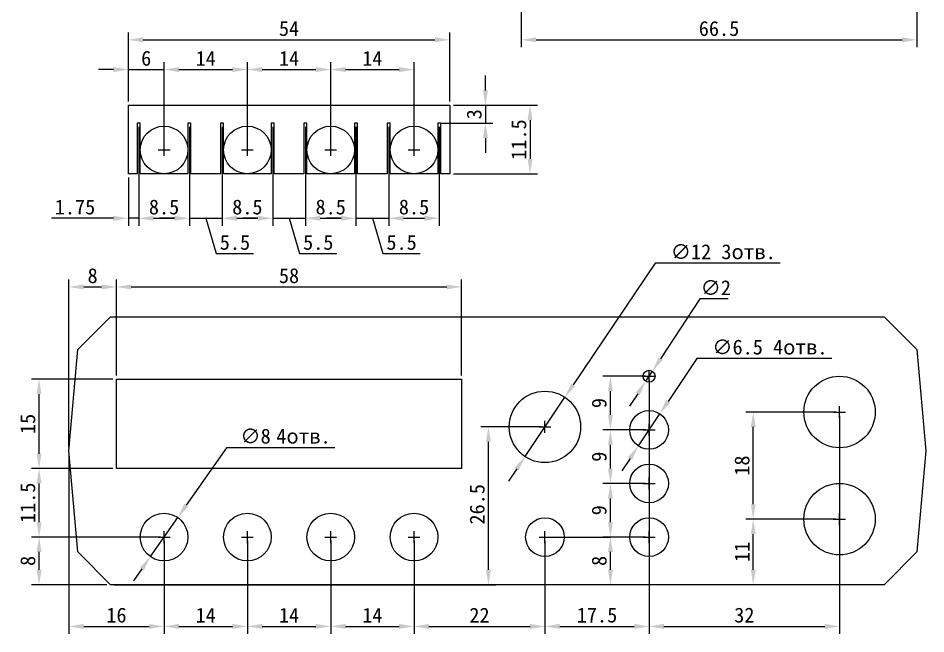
# Model space of a CAD drawing. Extents: x 10 to 186, y 39 to 284.
# Drawn here: x 10.5 to 163, y 38.8 to 142.1 of the extents above; entities that cross this region are included whole.
import ezdxf

# ---------------------------------------------------------------- set-up
doc = ezdxf.new("R2010")
doc.units = 0
doc.header["$LTSCALE"] = 0.2
doc.layers.get('0').update_dxf_attribs({"linetype": 'CONTINUOUS'})
doc.layers.get('DEFPOINTS').update_dxf_attribs({"linetype": 'CONTINUOUS'})
doc.layers.add('DIM', color=1, linetype='CONTINUOUS')
doc.layers.add('Pan2', color=9, linetype='CONTINUOUS')
doc.dimstyles.get("Standard").update_dxf_attribs({"dimscale": 0, "dimtxt": 2.5, "dimasz": 2.5, "dimexe": 1.25, "dimexo": 0.625, "dimtad": 1, "dimtih": 1, "dimdec": 1, "dimdsep": 46, "dimtxsty": 'Standard', "dimcen": 1, "dimadec": 0, "dimazin": 0, "dimtfac": 1, "dimtdec": 0, "dimtmove": 0, "dimatfit": 3, "dimfxl": 0, "dimtolj": 1, "dimtzin": 0, "dimarcsym": 0})

# ---------------------------------------------------------------- blocks, each defined once
blk = doc.blocks.new('*D2')
at = {"layer": 'DEFPOINTS', "color": 0}
for p in [(19, 69.5), (35, 55), (35, 40)]:
    blk.add_point(p, dxfattribs=at)
at = {"layer": 'DIM', "color": 0, "lineweight": -2}
for p, q in [((19, 68.88), (19, 38.75)), ((35, 54.38), (35, 38.75)), ((21.5, 40), (32.5, 40))]:
    blk.add_line(p, q, dxfattribs=at)
at = {"layer": 'DIM', "color": 0}
for points in [[(21.5, 40.42), (21.5, 39.58), (19, 40)], [(32.5, 40.42), (32.5, 39.58), (35, 40)]]:
    blk.add_solid(points, dxfattribs=at)
at = {"layer": 'DIM', "color": 0, "insert": (27, 41.88), "char_height": 2.5, "attachment_point": 5}
blk.add_mtext('\\A1;16', dxfattribs=at)
blk = doc.blocks.new('*D3')
at = {"layer": 'DEFPOINTS', "color": 0}
for p in [(35, 55), (49, 55), (49, 40)]:
    blk.add_point(p, dxfattribs=at)
at = {"layer": 'DIM', "color": 0, "lineweight": -2}
for p, q in [((35, 54.38), (35, 38.75)), ((49, 54.38), (49, 38.75)), ((37.5, 40), (46.5, 40))]:
    blk.add_line(p, q, dxfattribs=at)
at = {"layer": 'DIM', "color": 0}
for points in [[(37.5, 40.42), (37.5, 39.58), (35, 40)], [(46.5, 40.42), (46.5, 39.58), (49, 40)]]:
    blk.add_solid(points, dxfattribs=at)
at = {"layer": 'DIM', "color": 0, "insert": (42, 41.88), "char_height": 2.5, "attachment_point": 5}
blk.add_mtext('\\A1;14', dxfattribs=at)
blk = doc.blocks.new('*D4')
at = {"layer": 'DEFPOINTS', "color": 0}
for p in [(49, 55), (63, 55), (63, 40)]:
    blk.add_point(p, dxfattribs=at)
at = {"layer": 'DIM', "color": 0, "lineweight": -2}
for p, q in [((49, 54.38), (49, 38.75)), ((63, 54.38), (63, 38.75)), ((51.5, 40), (60.5, 40))]:
    blk.add_line(p, q, dxfattribs=at)
at = {"layer": 'DIM', "color": 0}
for points in [[(51.5, 40.42), (51.5, 39.58), (49, 40)], [(60.5, 40.42), (60.5, 39.58), (63, 40)]]:
    blk.add_solid(points, dxfattribs=at)
at = {"layer": 'DIM', "color": 0, "insert": (56, 41.88), "char_height": 2.5, "attachment_point": 5}
blk.add_mtext('\\A1;14', dxfattribs=at)
blk = doc.blocks.new('*D5')
at = {"layer": 'DEFPOINTS', "color": 0}
for p in [(63, 55), (77, 55), (77, 40)]:
    blk.add_point(p, dxfattribs=at)
at = {"layer": 'DIM', "color": 0, "lineweight": -2}
for p, q in [((63, 54.38), (63, 38.75)), ((77, 54.38), (77, 38.75)), ((65.5, 40), (74.5, 40))]:
    blk.add_line(p, q, dxfattribs=at)
at = {"layer": 'DIM', "color": 0}
for points in [[(65.5, 40.42), (65.5, 39.58), (63, 40)], [(74.5, 40.42), (74.5, 39.58), (77, 40)]]:
    blk.add_solid(points, dxfattribs=at)
at = {"layer": 'DIM', "color": 0, "insert": (70, 41.88), "char_height": 2.5, "attachment_point": 5}
blk.add_mtext('\\A1;14', dxfattribs=at)
blk = doc.blocks.new('*D6')
at = {"layer": 'DEFPOINTS', "color": 0}
for p in [(77, 55), (99, 55), (99, 40)]:
    blk.add_point(p, dxfattribs=at)
at = {"layer": 'DIM', "color": 0, "lineweight": -2}
for p, q in [((77, 54.38), (77, 38.75)), ((99, 54.38), (99, 38.75)), ((79.5, 40), (96.5, 40))]:
    blk.add_line(p, q, dxfattribs=at)
at = {"layer": 'DIM', "color": 0}
for points in [[(79.5, 40.42), (79.5, 39.58), (77, 40)], [(96.5, 40.42), (96.5, 39.58), (99, 40)]]:
    blk.add_solid(points, dxfattribs=at)
at = {"layer": 'DIM', "color": 0, "insert": (88, 41.88), "char_height": 2.5, "attachment_point": 5}
blk.add_mtext('\\A1;22', dxfattribs=at)
blk = doc.blocks.new('*D7')
at = {"layer": 'DEFPOINTS', "color": 0}
for p in [(116.5, 82), (99, 55), (116.5, 40)]:
    blk.add_point(p, dxfattribs=at)
at = {"layer": 'DIM', "color": 0, "lineweight": -2}
for p, q in [((116.5, 81.38), (116.5, 38.75)), ((99, 54.38), (99, 38.75)), ((101.5, 40), (114, 40))]:
    blk.add_line(p, q, dxfattribs=at)
at = {"layer": 'DIM', "color": 0}
for points in [[(101.5, 40.42), (101.5, 39.58), (99, 40)], [(114, 40.42), (114, 39.58), (116.5, 40)]]:
    blk.add_solid(points, dxfattribs=at)
at = {"layer": 'DIM', "color": 0, "insert": (107.75, 41.88), "char_height": 2.5, "attachment_point": 5}
blk.add_mtext('\\A1;17.5', dxfattribs=at)
blk = doc.blocks.new('*D8')
at = {"layer": 'DEFPOINTS', "color": 0}
for p in [(148.5, 76), (116.5, 55), (148.5, 40)]:
    blk.add_point(p, dxfattribs=at)
at = {"layer": 'DIM', "color": 0, "lineweight": -2}
for p, q in [((148.5, 75.38), (148.5, 38.75)), ((116.5, 54.38), (116.5, 38.75)), ((119, 40), (146, 40))]:
    blk.add_line(p, q, dxfattribs=at)
at = {"layer": 'DIM', "color": 0}
for points in [[(119, 40.42), (119, 39.58), (116.5, 40)], [(146, 40.42), (146, 39.58), (148.5, 40)]]:
    blk.add_solid(points, dxfattribs=at)
at = {"layer": 'DIM', "color": 0, "insert": (132.5, 41.88), "char_height": 2.5, "attachment_point": 5}
blk.add_mtext('\\A1;32', dxfattribs=at)
blk = doc.blocks.new('*D9')
at = {"layer": 'DEFPOINTS', "color": 0}
for p in [(27, 97), (27, 81.5), (19, 69.5)]:
    blk.add_point(p, dxfattribs=at)
at = {"layer": 'DIM', "color": 0, "lineweight": -2}
for p, q in [((19, 70.12), (19, 98.25)), ((27, 82.12), (27, 98.25)), ((21.5, 97), (24.5, 97))]:
    blk.add_line(p, q, dxfattribs=at)
at = {"layer": 'DIM', "color": 0}
for points in [[(21.5, 97.42), (21.5, 96.58), (19, 97)], [(24.5, 97.42), (24.5, 96.58), (27, 97)]]:
    blk.add_solid(points, dxfattribs=at)
at = {"layer": 'DIM', "color": 0, "insert": (23, 98.88), "char_height": 2.5, "attachment_point": 5}
blk.add_mtext('\\A1;8', dxfattribs=at)
blk = doc.blocks.new('*D10')
at = {"layer": 'DEFPOINTS', "color": 0}
for p in [(85, 97), (27, 81.5), (85, 81.5)]:
    blk.add_point(p, dxfattribs=at)
at = {"layer": 'DIM', "color": 0, "lineweight": -2}
for p, q in [((27, 82.12), (27, 98.25)), ((85, 82.12), (85, 98.25)), ((29.5, 97), (82.5, 97))]:
    blk.add_line(p, q, dxfattribs=at)
at = {"layer": 'DIM', "color": 0}
for points in [[(29.5, 97.42), (29.5, 96.58), (27, 97)], [(82.5, 97.42), (82.5, 96.58), (85, 97)]]:
    blk.add_solid(points, dxfattribs=at)
at = {"layer": 'DIM', "color": 0, "insert": (56, 98.88), "char_height": 2.5, "attachment_point": 5}
blk.add_mtext('\\A1;58', dxfattribs=at)
blk = doc.blocks.new('*D11')
at = {"layer": 'DEFPOINTS', "color": 0}
for p in [(14, 55), (35, 55), (26, 47)]:
    blk.add_point(p, dxfattribs=at)
at = {"layer": 'DIM', "color": 0, "lineweight": -2}
for p, q in [((34.38, 55), (12.75, 55)), ((14, 49.5), (14, 52.5)), ((25.38, 47), (12.75, 47))]:
    blk.add_line(p, q, dxfattribs=at)
at = {"layer": 'DIM', "color": 0}
for points in [[(13.58, 52.5), (14.42, 52.5), (14, 55)], [(13.58, 49.5), (14.42, 49.5), (14, 47)]]:
    blk.add_solid(points, dxfattribs=at)
at = {"layer": 'DIM', "color": 0, "insert": (12.12, 51), "char_height": 2.5, "attachment_point": 5, "rotation": 90}
blk.add_mtext('\\A1;8', dxfattribs=at)
blk = doc.blocks.new('*D12')
at = {"layer": 'DEFPOINTS', "color": 0}
for p in [(14, 66.5), (27, 66.5), (35, 55)]:
    blk.add_point(p, dxfattribs=at)
at = {"layer": 'DIM', "color": 0, "lineweight": -2}
for p, q in [((26.38, 66.5), (12.75, 66.5)), ((14, 57.5), (14, 64)), ((34.38, 55), (12.75, 55))]:
    blk.add_line(p, q, dxfattribs=at)
at = {"layer": 'DIM', "color": 0}
for points in [[(13.58, 64), (14.42, 64), (14, 66.5)], [(13.58, 57.5), (14.42, 57.5), (14, 55)]]:
    blk.add_solid(points, dxfattribs=at)
at = {"layer": 'DIM', "color": 0, "insert": (12.12, 60.75), "char_height": 2.5, "attachment_point": 5, "rotation": 90}
blk.add_mtext('\\A1;11.5', dxfattribs=at)
blk = doc.blocks.new('*D13')
at = {"layer": 'DEFPOINTS', "color": 0}
for p in [(14, 81.5), (27, 81.5), (27, 66.5)]:
    blk.add_point(p, dxfattribs=at)
at = {"layer": 'DIM', "color": 0, "lineweight": -2}
for p, q in [((26.38, 81.5), (12.75, 81.5)), ((14, 69), (14, 79)), ((26.38, 66.5), (12.75, 66.5))]:
    blk.add_line(p, q, dxfattribs=at)
at = {"layer": 'DIM', "color": 0}
for points in [[(13.58, 79), (14.42, 79), (14, 81.5)], [(13.58, 69), (14.42, 69), (14, 66.5)]]:
    blk.add_solid(points, dxfattribs=at)
at = {"layer": 'DIM', "color": 0, "insert": (12.12, 74), "char_height": 2.5, "attachment_point": 5, "rotation": 90}
blk.add_mtext('\\A1;15', dxfattribs=at)
blk = doc.blocks.new('*D14')
at = {"layer": 'DEFPOINTS', "color": 0}
for p in [(89.5, 73.5), (99, 73.5), (26, 47)]:
    blk.add_point(p, dxfattribs=at)
at = {"layer": 'DIM', "color": 0, "lineweight": -2}
for p, q in [((98.38, 73.5), (88.25, 73.5)), ((89.5, 49.5), (89.5, 71)), ((26.62, 47), (90.75, 47))]:
    blk.add_line(p, q, dxfattribs=at)
at = {"layer": 'DIM', "color": 0}
for points in [[(89.08, 71), (89.92, 71), (89.5, 73.5)], [(89.08, 49.5), (89.92, 49.5), (89.5, 47)]]:
    blk.add_solid(points, dxfattribs=at)
at = {"layer": 'DIM', "color": 0, "insert": (87.62, 60.5), "char_height": 2.5, "attachment_point": 5, "rotation": 90}
blk.add_mtext('\\A1;26.5', dxfattribs=at)
blk = doc.blocks.new('*D15')
at = {"layer": 'DEFPOINTS', "color": 0}
for p in [(134, 58), (148.5, 58), (156, 47)]:
    blk.add_point(p, dxfattribs=at)
at = {"layer": 'DIM', "color": 0, "lineweight": -2}
for p, q in [((147.88, 58), (132.75, 58)), ((134, 49.5), (134, 55.5)), ((155.38, 47), (132.75, 47))]:
    blk.add_line(p, q, dxfattribs=at)
at = {"layer": 'DIM', "color": 0}
for points in [[(133.58, 55.5), (134.42, 55.5), (134, 58)], [(133.58, 49.5), (134.42, 49.5), (134, 47)]]:
    blk.add_solid(points, dxfattribs=at)
at = {"layer": 'DIM', "color": 0, "insert": (132.12, 52.5), "char_height": 2.5, "attachment_point": 5, "rotation": 90}
blk.add_mtext('\\A1;11', dxfattribs=at)
blk = doc.blocks.new('*D16')
at = {"layer": 'DEFPOINTS', "color": 0}
for p in [(134, 76), (148.5, 76), (148.5, 58)]:
    blk.add_point(p, dxfattribs=at)
at = {"layer": 'DIM', "color": 0, "lineweight": -2}
for p, q in [((147.88, 76), (132.75, 76)), ((134, 60.5), (134, 73.5)), ((147.88, 58), (132.75, 58))]:
    blk.add_line(p, q, dxfattribs=at)
at = {"layer": 'DIM', "color": 0}
for points in [[(133.58, 73.5), (134.42, 73.5), (134, 76)], [(133.58, 60.5), (134.42, 60.5), (134, 58)]]:
    blk.add_solid(points, dxfattribs=at)
at = {"layer": 'DIM', "color": 0, "insert": (132.12, 67), "char_height": 2.5, "attachment_point": 5, "rotation": 90}
blk.add_mtext('\\A1;18', dxfattribs=at)
blk = doc.blocks.new('*D17')
at = {"layer": 'DEFPOINTS', "color": 0}
for p in [(102.35, 78.48), (95.65, 68.52)]:
    blk.add_point(p, dxfattribs=at)
at = {"layer": 'DIM', "color": 0, "lineweight": -2}
for p, q in [((117.5, 101), (103.74, 80.55)), ((138.54, 101), (117.5, 101)), ((95.65, 68.52), (102.35, 78.48)), ((94.26, 66.45), (92.86, 64.37))]:
    blk.add_line(p, q, dxfattribs=at)
at = {"layer": 'DIM', "color": 0}
for points in [[(103.4, 80.79), (104.09, 80.32), (102.35, 78.48)], [(93.91, 66.68), (94.6, 66.21), (95.65, 68.52)]]:
    blk.add_solid(points, dxfattribs=at)
at = {"layer": 'DIM', "color": 0, "insert": (128.96, 102.89), "char_height": 2.5, "attachment_point": 5}
blk.add_mtext('\\A1;∅12 3{\\fTxt|b0|i0|c204|p2;отв}.', dxfattribs=at)
blk = doc.blocks.new('*D18')
at = {"layer": 'DEFPOINTS', "color": 0}
for p in [(83, 138.5), (29, 127.5), (83, 127.5)]:
    blk.add_point(p, dxfattribs=at)
at = {"layer": 'DIM', "color": 0, "lineweight": -2}
for p, q in [((29, 128.12), (29, 139.75)), ((83, 128.12), (83, 139.75)), ((31.5, 138.5), (80.5, 138.5))]:
    blk.add_line(p, q, dxfattribs=at)
at = {"layer": 'DIM', "color": 0}
for points in [[(31.5, 138.92), (31.5, 138.08), (29, 138.5)], [(80.5, 138.92), (80.5, 138.08), (83, 138.5)]]:
    blk.add_solid(points, dxfattribs=at)
at = {"layer": 'DIM', "color": 0, "insert": (56, 140.38), "char_height": 2.5, "attachment_point": 5}
blk.add_mtext('\\A1;54', dxfattribs=at)
blk = doc.blocks.new('*D19')
at = {"layer": 'DEFPOINTS', "color": 0}
for p in [(35, 133.5), (29, 127.5), (35, 120)]:
    blk.add_point(p, dxfattribs=at)
at = {"layer": 'DIM', "color": 0, "lineweight": -2}
for p, q in [((29, 128.12), (29, 134.75)), ((35, 120.62), (35, 134.75)), ((26.5, 133.5), (24, 133.5)), ((29, 133.5), (35, 133.5)), ((37.5, 133.5), (40, 133.5))]:
    blk.add_line(p, q, dxfattribs=at)
at = {"layer": 'DIM', "color": 0}
for points in [[(26.5, 133.92), (26.5, 133.08), (29, 133.5)], [(37.5, 133.92), (37.5, 133.08), (35, 133.5)]]:
    blk.add_solid(points, dxfattribs=at)
at = {"layer": 'DIM', "color": 0, "insert": (32, 135.38), "char_height": 2.5, "attachment_point": 5}
blk.add_mtext('\\A1;6', dxfattribs=at)
blk = doc.blocks.new('*D20')
at = {"layer": 'DEFPOINTS', "color": 0}
for p in [(49, 133.5), (35, 120), (49, 120)]:
    blk.add_point(p, dxfattribs=at)
at = {"layer": 'DIM', "color": 0, "lineweight": -2}
for p, q in [((35, 120.62), (35, 134.75)), ((49, 120.62), (49, 134.75)), ((37.5, 133.5), (46.5, 133.5))]:
    blk.add_line(p, q, dxfattribs=at)
at = {"layer": 'DIM', "color": 0}
for points in [[(37.5, 133.92), (37.5, 133.08), (35, 133.5)], [(46.5, 133.92), (46.5, 133.08), (49, 133.5)]]:
    blk.add_solid(points, dxfattribs=at)
at = {"layer": 'DIM', "color": 0, "insert": (42, 135.38), "char_height": 2.5, "attachment_point": 5}
blk.add_mtext('\\A1;14', dxfattribs=at)
blk = doc.blocks.new('*D21')
at = {"layer": 'DEFPOINTS', "color": 0}
for p in [(63, 133.5), (49, 120), (63, 120)]:
    blk.add_point(p, dxfattribs=at)
at = {"layer": 'DIM', "color": 0, "lineweight": -2}
for p, q in [((49, 120.62), (49, 134.75)), ((63, 120.62), (63, 134.75)), ((51.5, 133.5), (60.5, 133.5))]:
    blk.add_line(p, q, dxfattribs=at)
at = {"layer": 'DIM', "color": 0}
for points in [[(51.5, 133.92), (51.5, 133.08), (49, 133.5)], [(60.5, 133.92), (60.5, 133.08), (63, 133.5)]]:
    blk.add_solid(points, dxfattribs=at)
at = {"layer": 'DIM', "color": 0, "insert": (56, 135.38), "char_height": 2.5, "attachment_point": 5}
blk.add_mtext('\\A1;14', dxfattribs=at)
blk = doc.blocks.new('*D22')
at = {"layer": 'DEFPOINTS', "color": 0}
for p in [(77, 133.5), (63, 120), (77, 120)]:
    blk.add_point(p, dxfattribs=at)
at = {"layer": 'DIM', "color": 0, "lineweight": -2}
for p, q in [((63, 120.62), (63, 134.75)), ((77, 120.62), (77, 134.75)), ((65.5, 133.5), (74.5, 133.5))]:
    blk.add_line(p, q, dxfattribs=at)
at = {"layer": 'DIM', "color": 0}
for points in [[(65.5, 133.92), (65.5, 133.08), (63, 133.5)], [(74.5, 133.92), (74.5, 133.08), (77, 133.5)]]:
    blk.add_solid(points, dxfattribs=at)
at = {"layer": 'DIM', "color": 0, "insert": (70, 135.38), "char_height": 2.5, "attachment_point": 5}
blk.add_mtext('\\A1;14', dxfattribs=at)
blk = doc.blocks.new('*D23')
at = {"layer": 'DEFPOINTS', "color": 0}
for p in [(83, 127.5), (83, 116), (96.5, 116)]:
    blk.add_point(p, dxfattribs=at)
at = {"layer": 'DIM', "color": 0, "lineweight": -2}
for p, q in [((83.62, 127.5), (97.75, 127.5)), ((96.5, 125), (96.5, 118.5)), ((83.62, 116), (97.75, 116))]:
    blk.add_line(p, q, dxfattribs=at)
at = {"layer": 'DIM', "color": 0}
for points in [[(96.08, 125), (96.92, 125), (96.5, 127.5)], [(96.08, 118.5), (96.92, 118.5), (96.5, 116)]]:
    blk.add_solid(points, dxfattribs=at)
at = {"layer": 'DIM', "color": 0, "insert": (94.62, 121.75), "char_height": 2.5, "attachment_point": 5, "rotation": 90}
blk.add_mtext('\\A1;11.5', dxfattribs=at)
blk = doc.blocks.new('*D24')
at = {"layer": 'DEFPOINTS', "color": 0}
for p in [(83, 127.5), (81, 124.5), (89, 124.5)]:
    blk.add_point(p, dxfattribs=at)
at = {"layer": 'DIM', "color": 0, "lineweight": -2}
for p, q in [((89, 130), (89, 132.5)), ((83.62, 127.5), (90.25, 127.5)), ((89, 127.5), (89, 124.5)), ((81.62, 124.5), (90.25, 124.5)), ((89, 122), (89, 119.5))]:
    blk.add_line(p, q, dxfattribs=at)
at = {"layer": 'DIM', "color": 0}
for points in [[(88.58, 130), (89.42, 130), (89, 127.5)], [(88.58, 122), (89.42, 122), (89, 124.5)]]:
    blk.add_solid(points, dxfattribs=at)
at = {"layer": 'DIM', "color": 0, "insert": (87.12, 126), "char_height": 2.5, "attachment_point": 5, "rotation": 90}
blk.add_mtext('\\A1;3', dxfattribs=at)
blk = doc.blocks.new('*D25')
at = {"layer": 'DEFPOINTS', "color": 0}
for p in [(30.75, 124.5), (29, 116), (30.75, 108.53)]:
    blk.add_point(p, dxfattribs=at)
at = {"layer": 'DIM', "color": 0, "lineweight": -2}
for p, q in [((30.75, 123.88), (30.75, 107.28)), ((29, 115.38), (29, 107.28)), ((26.5, 108.53), (16.08, 108.53)), ((30.75, 108.53), (29, 108.53)), ((33.25, 108.53), (35.75, 108.53))]:
    blk.add_line(p, q, dxfattribs=at)
at = {"layer": 'DIM', "color": 0}
for points in [[(26.5, 108.95), (26.5, 108.11), (29, 108.53)], [(33.25, 108.95), (33.25, 108.11), (30.75, 108.53)]]:
    blk.add_solid(points, dxfattribs=at)
at = {"layer": 'DIM', "color": 0, "insert": (20.04, 110.41), "char_height": 2.5, "attachment_point": 5}
blk.add_mtext('\\A1;1.75', dxfattribs=at)
blk = doc.blocks.new('*D26')
at = {"layer": 'DEFPOINTS', "color": 0}
for p in [(30.75, 124.5), (39.25, 124.5), (39.25, 108.53)]:
    blk.add_point(p, dxfattribs=at)
at = {"layer": 'DIM', "color": 0, "lineweight": -2}
for p, q in [((30.75, 123.88), (30.75, 107.28)), ((39.25, 123.88), (39.25, 107.28)), ((33.25, 108.53), (36.75, 108.53))]:
    blk.add_line(p, q, dxfattribs=at)
at = {"layer": 'DIM', "color": 0}
for points in [[(33.25, 108.95), (33.25, 108.11), (30.75, 108.53)], [(36.75, 108.95), (36.75, 108.11), (39.25, 108.53)]]:
    blk.add_solid(points, dxfattribs=at)
at = {"layer": 'DIM', "color": 0, "insert": (35, 110.41), "char_height": 2.5, "attachment_point": 5}
blk.add_mtext('\\A1;8.5', dxfattribs=at)
blk = doc.blocks.new('*D27')
at = {"layer": 'DEFPOINTS', "color": 0}
for p in [(39.25, 124.5), (44.75, 124.5), (44.75, 108.53)]:
    blk.add_point(p, dxfattribs=at)
at = {"layer": 'DIM', "color": 0, "lineweight": -2}
for p, q in [((39.25, 123.88), (39.25, 107.28)), ((44.75, 123.88), (44.75, 107.28)), ((36.75, 108.53), (34.25, 108.53)), ((39.25, 108.53), (44.75, 108.53)), ((39.25, 108.53), (44.75, 108.53)), ((42, 108.53), (43.78, 102.59)), ((47.25, 108.53), (49.75, 108.53)), ((43.78, 102.59), (50.03, 102.59))]:
    blk.add_line(p, q, dxfattribs=at)
at = {"layer": 'DIM', "color": 0}
for points in [[(36.75, 108.95), (36.75, 108.11), (39.25, 108.53)], [(47.25, 108.95), (47.25, 108.11), (44.75, 108.53)]]:
    blk.add_solid(points, dxfattribs=at)
at = {"layer": 'DIM', "color": 0, "insert": (46.91, 104.47), "char_height": 2.5, "attachment_point": 5}
blk.add_mtext('\\A1;5.5', dxfattribs=at)
blk = doc.blocks.new('*D28')
at = {"layer": 'DEFPOINTS', "color": 0}
for p in [(44.75, 124.5), (53.25, 124.5), (53.25, 108.53)]:
    blk.add_point(p, dxfattribs=at)
at = {"layer": 'DIM', "color": 0, "lineweight": -2}
for p, q in [((44.75, 123.88), (44.75, 107.28)), ((53.25, 123.88), (53.25, 107.28)), ((47.25, 108.53), (50.75, 108.53))]:
    blk.add_line(p, q, dxfattribs=at)
at = {"layer": 'DIM', "color": 0}
for points in [[(47.25, 108.95), (47.25, 108.11), (44.75, 108.53)], [(50.75, 108.95), (50.75, 108.11), (53.25, 108.53)]]:
    blk.add_solid(points, dxfattribs=at)
at = {"layer": 'DIM', "color": 0, "insert": (49, 110.41), "char_height": 2.5, "attachment_point": 5}
blk.add_mtext('\\A1;8.5', dxfattribs=at)
blk = doc.blocks.new('*D29')
at = {"layer": 'DEFPOINTS', "color": 0}
for p in [(53.25, 124.5), (58.75, 124.5), (58.75, 108.53)]:
    blk.add_point(p, dxfattribs=at)
at = {"layer": 'DIM', "color": 0, "lineweight": -2}
for p, q in [((53.25, 123.88), (53.25, 107.28)), ((58.75, 123.88), (58.75, 107.28)), ((50.75, 108.53), (48.25, 108.53)), ((53.25, 108.53), (58.75, 108.53)), ((53.25, 108.53), (58.75, 108.53)), ((56, 108.53), (57.78, 102.59)), ((61.25, 108.53), (63.75, 108.53)), ((57.78, 102.59), (64.03, 102.59))]:
    blk.add_line(p, q, dxfattribs=at)
at = {"layer": 'DIM', "color": 0}
for points in [[(50.75, 108.95), (50.75, 108.11), (53.25, 108.53)], [(61.25, 108.95), (61.25, 108.11), (58.75, 108.53)]]:
    blk.add_solid(points, dxfattribs=at)
at = {"layer": 'DIM', "color": 0, "insert": (60.91, 104.47), "char_height": 2.5, "attachment_point": 5}
blk.add_mtext('\\A1;5.5', dxfattribs=at)
blk = doc.blocks.new('*D30')
at = {"layer": 'DEFPOINTS', "color": 0}
for p in [(58.75, 124.5), (67.25, 124.5), (67.25, 108.53)]:
    blk.add_point(p, dxfattribs=at)
at = {"layer": 'DIM', "color": 0, "lineweight": -2}
for p, q in [((58.75, 123.88), (58.75, 107.28)), ((67.25, 123.88), (67.25, 107.28)), ((61.25, 108.53), (64.75, 108.53))]:
    blk.add_line(p, q, dxfattribs=at)
at = {"layer": 'DIM', "color": 0}
for points in [[(61.25, 108.95), (61.25, 108.11), (58.75, 108.53)], [(64.75, 108.95), (64.75, 108.11), (67.25, 108.53)]]:
    blk.add_solid(points, dxfattribs=at)
at = {"layer": 'DIM', "color": 0, "insert": (63, 110.41), "char_height": 2.5, "attachment_point": 5}
blk.add_mtext('\\A1;8.5', dxfattribs=at)
blk = doc.blocks.new('*D31')
at = {"layer": 'DEFPOINTS', "color": 0}
for p in [(67.25, 124.5), (72.75, 124.5), (72.75, 108.53)]:
    blk.add_point(p, dxfattribs=at)
at = {"layer": 'DIM', "color": 0, "lineweight": -2}
for p, q in [((67.25, 123.88), (67.25, 107.28)), ((72.75, 123.88), (72.75, 107.28)), ((64.75, 108.53), (62.25, 108.53)), ((67.25, 108.53), (72.75, 108.53)), ((67.25, 108.53), (72.75, 108.53)), ((70, 108.53), (71.78, 102.59)), ((75.25, 108.53), (77.75, 108.53)), ((71.78, 102.59), (78.03, 102.59))]:
    blk.add_line(p, q, dxfattribs=at)
at = {"layer": 'DIM', "color": 0}
for points in [[(64.75, 108.95), (64.75, 108.11), (67.25, 108.53)], [(75.25, 108.95), (75.25, 108.11), (72.75, 108.53)]]:
    blk.add_solid(points, dxfattribs=at)
at = {"layer": 'DIM', "color": 0, "insert": (74.91, 104.47), "char_height": 2.5, "attachment_point": 5}
blk.add_mtext('\\A1;5.5', dxfattribs=at)
blk = doc.blocks.new('*D32')
at = {"layer": 'DEFPOINTS', "color": 0}
for p in [(72.75, 124.5), (81.25, 124.5), (81.25, 108.53)]:
    blk.add_point(p, dxfattribs=at)
at = {"layer": 'DIM', "color": 0, "lineweight": -2}
for p, q in [((72.75, 123.88), (72.75, 107.28)), ((81.25, 123.88), (81.25, 107.28)), ((75.25, 108.53), (78.75, 108.53))]:
    blk.add_line(p, q, dxfattribs=at)
at = {"layer": 'DIM', "color": 0}
for points in [[(75.25, 108.95), (75.25, 108.11), (72.75, 108.53)], [(78.75, 108.95), (78.75, 108.11), (81.25, 108.53)]]:
    blk.add_solid(points, dxfattribs=at)
at = {"layer": 'DIM', "color": 0, "insert": (77, 110.41), "char_height": 2.5, "attachment_point": 5}
blk.add_mtext('\\A1;8.5', dxfattribs=at)
blk = doc.blocks.new('*D55')
at = {"layer": 'DEFPOINTS', "color": 0}
for p in [(110, 55), (116.5, 55), (156, 47)]:
    blk.add_point(p, dxfattribs=at)
at = {"layer": 'DIM', "color": 0, "lineweight": -2}
for p, q in [((115.88, 55), (108.75, 55)), ((110, 49.5), (110, 52.5)), ((155.38, 47), (108.75, 47))]:
    blk.add_line(p, q, dxfattribs=at)
at = {"layer": 'DIM', "color": 0}
for points in [[(109.58, 52.5), (110.42, 52.5), (110, 55)], [(109.58, 49.5), (110.42, 49.5), (110, 47)]]:
    blk.add_solid(points, dxfattribs=at)
at = {"layer": 'DIM', "color": 0, "insert": (108.12, 51), "char_height": 2.5, "attachment_point": 5, "rotation": 90}
blk.add_mtext('\\A1;8', dxfattribs=at)
blk = doc.blocks.new('*D56')
at = {"layer": 'DEFPOINTS', "color": 0}
for p in [(110, 64), (116.5, 64), (116.5, 55)]:
    blk.add_point(p, dxfattribs=at)
at = {"layer": 'DIM', "color": 0, "lineweight": -2}
for p, q in [((115.88, 64), (108.75, 64)), ((110, 57.5), (110, 61.5)), ((115.88, 55), (108.75, 55))]:
    blk.add_line(p, q, dxfattribs=at)
at = {"layer": 'DIM', "color": 0}
for points in [[(109.58, 61.5), (110.42, 61.5), (110, 64)], [(109.58, 57.5), (110.42, 57.5), (110, 55)]]:
    blk.add_solid(points, dxfattribs=at)
at = {"layer": 'DIM', "color": 0, "insert": (108.12, 59.5), "char_height": 2.5, "attachment_point": 5, "rotation": 90}
blk.add_mtext('\\A1;9', dxfattribs=at)
blk = doc.blocks.new('*D57')
at = {"layer": 'DEFPOINTS', "color": 0}
for p in [(110, 73), (116.5, 73), (116.5, 64)]:
    blk.add_point(p, dxfattribs=at)
at = {"layer": 'DIM', "color": 0, "lineweight": -2}
for p, q in [((115.88, 73), (108.75, 73)), ((110, 66.5), (110, 70.5)), ((115.88, 64), (108.75, 64))]:
    blk.add_line(p, q, dxfattribs=at)
at = {"layer": 'DIM', "color": 0}
for points in [[(109.58, 70.5), (110.42, 70.5), (110, 73)], [(109.58, 66.5), (110.42, 66.5), (110, 64)]]:
    blk.add_solid(points, dxfattribs=at)
at = {"layer": 'DIM', "color": 0, "insert": (108.12, 68.5), "char_height": 2.5, "attachment_point": 5, "rotation": 90}
blk.add_mtext('\\A1;9', dxfattribs=at)
blk = doc.blocks.new('*D61')
at = {"layer": 'DEFPOINTS', "color": 0}
for p in [(95, 153.5), (161.5, 153.5), (161.5, 138.5)]:
    blk.add_point(p, dxfattribs=at)
at = {"layer": 'DIM', "color": 0, "lineweight": -2}
for p, q in [((95, 152.88), (95, 137.25)), ((161.5, 152.88), (161.5, 137.25)), ((97.5, 138.5), (159, 138.5))]:
    blk.add_line(p, q, dxfattribs=at)
at = {"layer": 'DIM', "color": 0}
for points in [[(97.5, 138.92), (97.5, 138.08), (95, 138.5)], [(159, 138.92), (159, 138.08), (161.5, 138.5)]]:
    blk.add_solid(points, dxfattribs=at)
at = {"layer": 'DIM', "color": 0, "insert": (128.25, 140.38), "char_height": 2.5, "attachment_point": 5}
blk.add_mtext('\\A1;66.5', dxfattribs=at)
blk = doc.blocks.new('*D75')
at = {"layer": 'DEFPOINTS', "color": 0}
for p in [(110, 82), (116.5, 82), (116.5, 73)]:
    blk.add_point(p, dxfattribs=at)
at = {"layer": 'DIM', "color": 0, "lineweight": -2}
for p, q in [((115.88, 82), (108.75, 82)), ((110, 75.5), (110, 79.5)), ((115.88, 73), (108.75, 73))]:
    blk.add_line(p, q, dxfattribs=at)
at = {"layer": 'DIM', "color": 0}
for points in [[(109.58, 79.5), (110.42, 79.5), (110, 82)], [(109.58, 75.5), (110.42, 75.5), (110, 73)]]:
    blk.add_solid(points, dxfattribs=at)
at = {"layer": 'DIM', "color": 0, "insert": (108.12, 77.5), "char_height": 2.5, "attachment_point": 5, "rotation": 90}
blk.add_mtext('\\A1;9', dxfattribs=at)
blk = doc.blocks.new('*D78')
at = {"layer": 'DEFPOINTS', "color": 0}
for p in [(117.05, 82.84), (115.95, 81.16)]:
    blk.add_point(p, dxfattribs=at)
at = {"layer": 'DIM', "color": 0, "lineweight": -2}
for p, q in [((125, 95), (118.42, 84.93)), ((129.79, 95), (125, 95)), ((115.95, 81.16), (117.05, 82.84)), ((114.58, 79.07), (113.22, 76.98))]:
    blk.add_line(p, q, dxfattribs=at)
at = {"layer": 'DIM', "color": 0}
for points in [[(118.07, 85.16), (118.76, 84.7), (117.05, 82.84)], [(114.24, 79.3), (114.93, 78.84), (115.95, 81.16)]]:
    blk.add_solid(points, dxfattribs=at)
at = {"layer": 'DIM', "color": 0, "insert": (127.71, 96.87), "char_height": 2.5, "attachment_point": 5}
blk.add_mtext('\\A1;∅2', dxfattribs=at)
blk = doc.blocks.new('*D79')
at = {"layer": 'DEFPOINTS', "color": 0}
for p in [(118.3, 75.7), (114.7, 70.3)]:
    blk.add_point(p, dxfattribs=at)
at = {"layer": 'DIM', "color": 0, "lineweight": -2}
for p, q in [((124.5, 85), (119.69, 77.78)), ((147.21, 85), (124.5, 85)), ((114.7, 70.3), (118.3, 75.7)), ((113.31, 68.22), (111.92, 66.14))]:
    blk.add_line(p, q, dxfattribs=at)
at = {"layer": 'DIM', "color": 0}
for points in [[(119.34, 78.02), (120.04, 77.55), (118.3, 75.7)], [(112.96, 68.45), (113.66, 67.98), (114.7, 70.3)]]:
    blk.add_solid(points, dxfattribs=at)
at = {"layer": 'DIM', "color": 0, "insert": (136.79, 86.89), "char_height": 2.5, "attachment_point": 5}
blk.add_mtext('\\A1;∅6.5 4{\\fTxt|b0|i0|c204|p2;отв}.', dxfattribs=at)
blk = doc.blocks.new('*D80')
at = {"layer": 'DEFPOINTS', "color": 0}
for p in [(37.29, 58.28), (32.71, 51.72)]:
    blk.add_point(p, dxfattribs=at)
at = {"layer": 'DIM', "color": 0, "lineweight": -2}
for p, q in [((45.5, 70), (38.73, 60.33)), ((63.67, 70), (45.5, 70)), ((32.71, 51.72), (37.29, 58.28)), ((31.27, 49.67), (29.84, 47.63))]:
    blk.add_line(p, q, dxfattribs=at)
at = {"layer": 'DIM', "color": 0}
for points in [[(38.39, 60.56), (39.07, 60.09), (37.29, 58.28)], [(30.93, 49.91), (31.61, 49.44), (32.71, 51.72)]]:
    blk.add_solid(points, dxfattribs=at)
at = {"layer": 'DIM', "color": 0, "insert": (55.41, 71.93), "char_height": 2.5, "attachment_point": 5}
blk.add_mtext('\\A1;∅8{\\fTahoma|b0|i0|c0|p32; \\fTxt|b0|i0|c204|p2;4отв.}', dxfattribs=at)

msp = doc.modelspace()

# ---------------------------------------------------------------- linework, layer by layer
for points in [[(29, 116), (29, 127.5), (83, 127.5), (83, 116), (81.5, 116), (81.5, 124.5), (81, 124.5), (81, 116), (73, 116), (73, 124.5), (72.5, 124.5), (72.5, 116), (67.5, 116), (67.5, 124.5), (67, 124.5), (67, 116), (59, 116), (59, 124.5), (58.5, 124.5), (58.5, 116), (53.5, 116), (53.5, 124.5), (53, 124.5), (53, 116), (45, 116), (45, 124.5), (44.5, 124.5), (44.5, 116), (39.5, 116), (39.5, 124.5), (39, 124.5), (39, 116), (31, 116), (31, 124.5), (30.5, 124.5), (30.5, 116)], [(19, 69.5), (20.5, 86.5), (26, 92), (156, 92), (161.5, 86.5), (163, 69.5), (161.5, 52.5), (156, 47), (26, 47), (20.5, 52.5)], [(27, 81.5), (85, 81.5), (85, 66.5), (27, 66.5)]]:
    msp.add_lwpolyline(points, close=True)
for centre, radius in [((35, 120), 4), ((49, 120), 4), ((63, 120), 4), ((77, 120), 4), ((148.5, 76), 6), ((99, 73.5), 6), ((116.5, 73), 3.25), ((116.5, 64), 3.25), ((148.5, 58), 6), ((35, 55), 4), ((49, 55), 4), ((63, 55), 4), ((77, 55), 4), ((99, 55), 3.25), ((116.5, 55), 3.25)]:
    msp.add_circle(centre, radius)
at = {"layer": 'DIM'}
for p, q in [((35, 119), (35, 121)), ((49, 119), (49, 121)), ((63, 119), (63, 121)), ((77, 119), (77, 121)), ((34, 120), (36, 120)), ((48, 120), (50, 120)), ((62, 120), (64, 120)), ((76, 120), (78, 120)), ((116.5, 81), (116.5, 83)), ((115.5, 82), (117.5, 82)), ((148.5, 75), (148.5, 77)), ((147.5, 76), (149.5, 76)), ((98, 73.5), (100, 73.5)), ((99, 72.5), (99, 74.5)), ((116.5, 72), (116.5, 74)), ((115.5, 73), (117.5, 73)), ((116.5, 63), (116.5, 65)), ((115.5, 64), (117.5, 64)), ((147.5, 58), (149.5, 58)), ((147.5, 58), (149.5, 58)), ((148.5, 57), (148.5, 59)), ((148.5, 57), (148.5, 59)), ((34, 55), (36, 55)), ((35, 54), (35, 56)), ((48, 55), (50, 55)), ((49, 54), (49, 56)), ((62, 55), (64, 55)), ((63, 54), (63, 56)), ((76, 55), (78, 55)), ((77, 54), (77, 56)), ((98, 55), (110, 55)), ((99, 54), (99, 56)), ((115.5, 55), (117.5, 55)), ((116.5, 54), (116.5, 56))]:
    msp.add_line(p, q, dxfattribs=at)
at = {"layer": 'Pan2'}
msp.add_circle((116.5, 82), 1, dxfattribs=at)

# ---------------------------------------------------------------- dimensions: what is measured, and where the dimension line sits
at = {"layer": 'DIM'}
for base, p1, p2, override, picture, middle in [((161.5, 138.5), (95, 153.5), (161.5, 153.5), {"dimscale": 1, "dimtih": 0, "dimdec": 2, "dimtdec": 2}, '*D61', (128.25, 140.375)), ((83, 138.5), (29, 127.5), (83, 127.5), {"dimscale": 1, "dimtih": 0}, '*D18', (56, 140.375)), ((35, 133.5), (29, 127.5), (35, 120), {"dimscale": 1, "dimtih": 0}, '*D19', (32, 135.375)), ((49, 133.5), (35, 120), (49, 120), {"dimscale": 1, "dimtih": 0, "dimtmove": 1}, '*D20', (42, 135.375)), ((63, 133.5), (49, 120), (63, 120), {"dimscale": 1, "dimtih": 0, "dimtmove": 1}, '*D21', (56, 135.375)), ((77, 133.5), (63, 120), (77, 120), {"dimscale": 1, "dimtih": 0, "dimtmove": 1}, '*D22', (70, 135.375)), ((39.25, 108.531), (30.75, 124.5), (39.25, 124.5), {"dimscale": 1, "dimtoh": 1, "dimdec": 2, "dimtdec": 2}, '*D26', (35, 110.406)), ((44.75, 108.531), (39.25, 124.5), (44.75, 124.5), {"dimscale": 1, "dimtih": 0, "dimtmove": 1}, '*D27', (44.406, 104.468)), ((53.25, 108.531), (44.75, 124.5), (53.25, 124.5), {"dimscale": 1, "dimtih": 0, "dimtmove": 1}, '*D28', (49, 110.406)), ((58.75, 108.531), (53.25, 124.5), (58.75, 124.5), {"dimscale": 1, "dimtih": 0, "dimtmove": 1}, '*D29', (58.406, 104.468)), ((67.25, 108.531), (58.75, 124.5), (67.25, 124.5), {"dimscale": 1, "dimtih": 0, "dimtmove": 1}, '*D30', (63, 110.406)), ((72.75, 108.531), (67.25, 124.5), (72.75, 124.5), {"dimscale": 1, "dimtih": 0, "dimtmove": 1}, '*D31', (72.406, 104.468)), ((81.25, 108.531), (72.75, 124.5), (81.25, 124.5), {"dimscale": 1, "dimtih": 0, "dimtmove": 1}, '*D32', (77, 110.406)), ((27, 97), (19, 69.5), (27, 81.5), {"dimscale": 1, "dimtih": 0}, '*D9', (23, 98.875)), ((85, 97), (27, 81.5), (85, 81.5), {"dimscale": 1, "dimtih": 0, "dimtmove": 1}, '*D10', (56, 98.875)), ((116.5, 40), (99, 55), (116.5, 82), {"dimscale": 1, "dimtih": 0, "dimtmove": 1}, '*D7', (107.75, 41.875)), ((148.5, 40), (116.5, 55), (148.5, 76), {"dimscale": 1, "dimtih": 0, "dimtmove": 1}, '*D8', (132.5, 41.875)), ((35, 40), (19, 69.5), (35, 55), {"dimscale": 1, "dimtih": 0}, '*D2', (27, 41.875)), ((49, 40), (35, 55), (49, 55), {"dimscale": 1, "dimtih": 0, "dimtmove": 1}, '*D3', (42, 41.875)), ((63, 40), (49, 55), (63, 55), {"dimscale": 1, "dimtih": 0, "dimtmove": 1}, '*D4', (56, 41.875)), ((77, 40), (63, 55), (77, 55), {"dimscale": 1, "dimtih": 0, "dimtmove": 1}, '*D5', (70, 41.875)), ((99, 40), (77, 55), (99, 55), {"dimscale": 1, "dimtih": 0, "dimtmove": 1}, '*D6', (88, 41.875))]:
    dim = msp.add_linear_dim(base=base, p1=p1, p2=p2, dimstyle='Standard', override=override, dxfattribs=at)
    dim.commit()
    dim.dimension.update_dxf_attribs({"geometry": picture, "text_midpoint": middle})
for base, p1, p2, override, picture, middle in [((89, 124.5), (83, 127.5), (81, 124.5), {"dimscale": 1, "dimtih": 0}, '*D24', (87.125, 126)), ((96.5, 116), (83, 127.5), (83, 116), {"dimscale": 1, "dimtih": 0}, '*D23', (94.625, 121.75)), ((14, 81.5), (27, 66.5), (27, 81.5), {"dimscale": 1, "dimtih": 0, "dimtmove": 1}, '*D13', (12.125, 74)), ((110, 82), (116.5, 73), (116.5, 82), {"dimscale": 1, "dimtih": 0, "dimdec": 2, "dimtdec": 2}, '*D75', (108.125, 77.5)), ((134, 76), (148.5, 58), (148.5, 76), {"dimscale": 1, "dimtih": 0, "dimtmove": 1}, '*D16', (132.125, 67)), ((14, 66.5), (35, 55), (27, 66.5), {"dimscale": 1, "dimtih": 0, "dimtmove": 1}, '*D12', (12.125, 60.75)), ((14, 55), (26, 47), (35, 55), {"dimscale": 1, "dimtih": 0}, '*D11', (12.125, 51))]:
    dim = msp.add_linear_dim(base=base, p1=p1, p2=p2, angle=90, dimstyle='Standard', override=override, dxfattribs=at)
    dim.commit()
    dim.dimension.update_dxf_attribs({"geometry": picture, "text_midpoint": middle})
dim = msp.add_linear_dim(base=(30.75, 108.531), p1=(29, 116), p2=(30.75, 124.5), dimstyle='Standard', override={"dimscale": 1, "dimtoh": 1, "dimdec": 2, "dimtdec": 2}, dxfattribs=at)
dim.commit()
dim.dimension.update_dxf_attribs({"geometry": '*D25', "text_midpoint": (20.042, 108.531), "dimtype": 160})
for p1, p2, text, picture, middle in [((95.651, 68.522), (102.349, 78.478), '<> 3{\\fTxt|b0|i0|c204|p2;отв}.', '*D17', (128.958, 101)), ((114.697, 70.296), (118.303, 75.704), '<> 4{\\fTxt|b0|i0|c204|p2;отв}.', '*D79', (136.792, 85)), ((32.706, 51.723), (37.294, 58.277), '<>{\\fTahoma|b0|i0|c0|p32; \\fTxt|b0|i0|c204|p2;4отв.}', '*D80', (55.412, 70))]:
    dim = msp.add_diameter_dim_2p(p1=p1, p2=p2, text=text, dimstyle='Standard', override={"dimscale": 1, "dimtoh": 1, "dimdec": 2, "dimtdec": 2}, dxfattribs=at)
    dim.commit()
    dim.dimension.update_dxf_attribs({"geometry": picture, "text_midpoint": middle, "dimtype": 163})
dim = msp.add_diameter_dim_2p(p1=(115.953, 81.163), p2=(117.047, 82.837), dimstyle='Standard', override={"dimscale": 1, "dimtoh": 1, "dimdec": 2, "dimtdec": 2}, dxfattribs=at)
dim.commit()
dim.dimension.update_dxf_attribs({"geometry": '*D78', "text_midpoint": (127.708, 95), "dimtype": 163})
for base, p1, p2, override, picture, middle in [((89.5, 73.5), (26, 47), (99, 73.5), {"dimscale": 1, "dimtih": 0}, '*D14', (89.5, 60.5)), ((110, 73), (116.5, 64), (116.5, 73), {"dimscale": 1, "dimtih": 0, "dimdec": 2, "dimtdec": 2}, '*D57', (110, 68.5)), ((110, 64), (116.5, 55), (116.5, 64), {"dimscale": 1, "dimtih": 0, "dimdec": 2, "dimtdec": 2}, '*D56', (110, 59.5)), ((134, 58), (156, 47), (148.5, 58), {"dimscale": 1, "dimtih": 0}, '*D15', (134, 52.5)), ((110, 55), (156, 47), (116.5, 55), {"dimscale": 1, "dimtih": 0, "dimdec": 2, "dimtdec": 2}, '*D55', (110, 51))]:
    dim = msp.add_linear_dim(base=base, p1=p1, p2=p2, angle=90, dimstyle='Standard', override=override, dxfattribs=at)
    dim.commit()
    dim.dimension.update_dxf_attribs({"geometry": picture, "text_midpoint": middle, "dimtype": 160})

doc.saveas('drawing.dxf')
